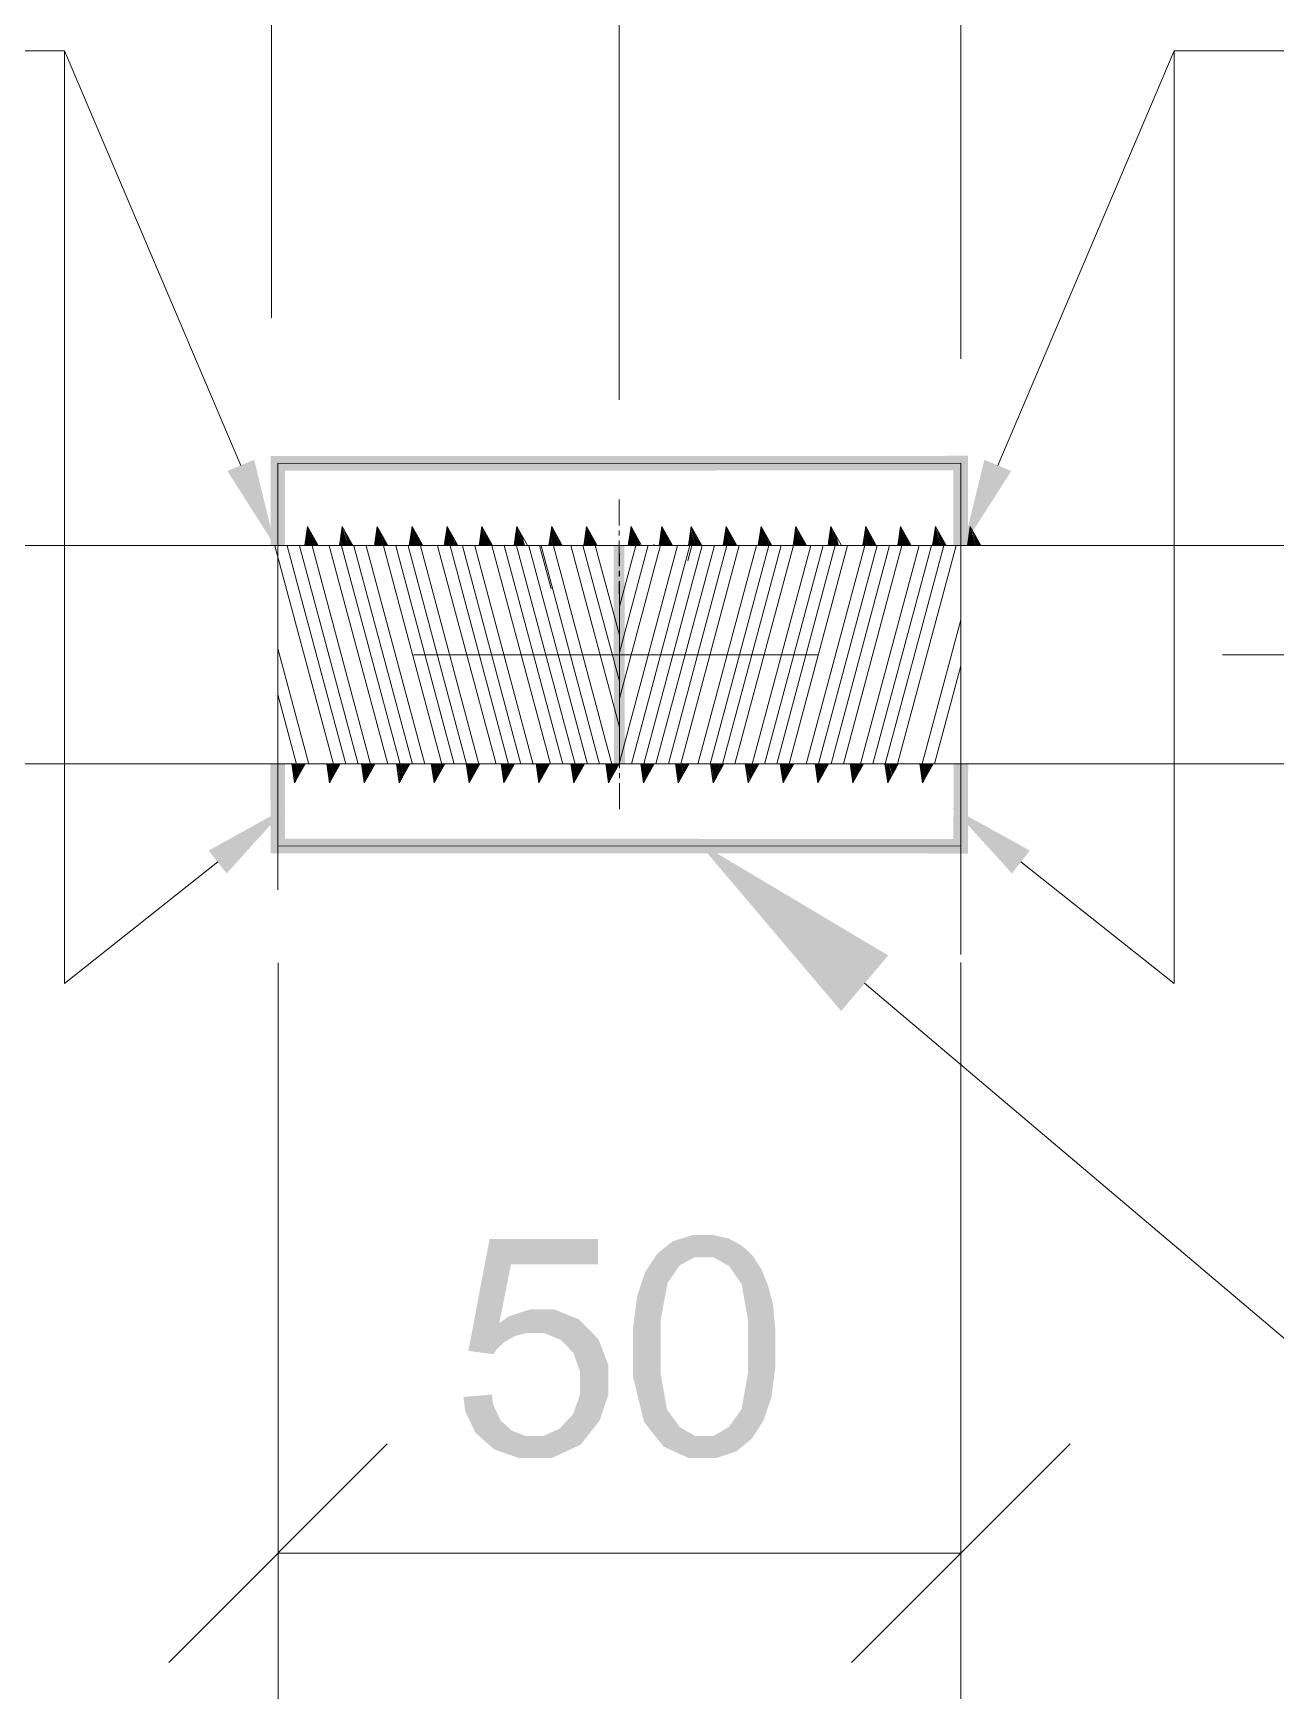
# Model space of a CAD drawing. Header units: millimetres. Extents: x 2 to 579, y 1 to 405.
# Drawn here: x 250.01 to 257.69, y 98.6 to 108.89 of the extents above; entities that cross this region are included whole.
import ezdxf

# ---------------------------------------------------------------- set-up
doc = ezdxf.new("R2010")
doc.units = ezdxf.units.MM
doc.linetypes.add('XKITLINE00', pattern=[0])
doc.layers.add('LinkedObject', color=7, linetype='Continuous', lineweight=0)

# ---------------------------------------------------------------- blocks, each defined once
blk = doc.blocks.new('*A4')
at = {"layer": 'LinkedObject'}
for color, points in [(6, [(251.212, 106.184), (251.378, 106.254), (251.506, 105.722)]), (4, [(255.788, 106.278), (251.569, 106.186), (251.479, 106.276)]), (4, [(251.479, 106.276), (251.569, 105.724), (251.479, 105.724)]), (4, [(251.569, 106.186), (251.569, 105.724), (251.479, 106.276)]), (4, [(255.698, 106.188), (251.569, 106.186), (255.788, 106.278)]), (4, [(255.788, 105.724), (255.698, 106.188), (255.788, 106.278)]), (6, [(255.889, 106.254), (256.055, 106.184), (255.76, 105.722)]), (4, [(255.698, 105.724), (255.698, 106.188), (255.788, 105.724)]), (4, [(253.598, 105.724), (253.668, 104.374), (253.601, 104.374)]), (4, [(253.665, 105.724), (253.668, 104.374), (253.598, 105.724)]), (4, [(251.478, 104.374), (251.569, 103.912), (251.479, 103.822)]), (4, [(251.568, 104.374), (251.569, 103.912), (251.478, 104.374)]), (4, [(255.698, 103.91), (255.699, 104.374), (255.788, 103.82)]), (4, [(255.788, 103.82), (255.699, 104.374), (255.789, 104.374)]), (6, [(251.208, 103.697), (251.096, 103.838), (251.575, 104.104)]), (6, [(256.17, 103.838), (256.059, 103.697), (255.691, 104.103)]), (4, [(251.569, 103.912), (255.698, 103.91), (251.479, 103.822)]), (4, [(251.479, 103.822), (255.698, 103.91), (255.788, 103.82)]), (1, [(255.295, 103.19), (255.004, 102.846), (254.119, 103.891)]), (7, [(252.964, 101.28), (252.701, 100.746), (252.832, 101.438)]), (7, [(253.502, 101.28), (252.832, 101.438), (253.502, 101.438)]), (7, [(252.964, 101.28), (252.832, 101.438), (253.502, 101.28)]), (7, [(253.963, 101.423), (254.1, 101.325), (253.914, 101.384)]), (7, [(254.085, 101.462), (254.1, 101.325), (253.963, 101.423)]), (7, [(254.158, 101.462), (254.1, 101.325), (254.085, 101.462)]), (7, [(254.1, 101.325), (254.158, 101.462), (254.157, 101.325)]), (7, [(254.158, 101.462), (254.215, 101.325), (254.157, 101.325)]), (7, [(254.308, 101.441), (254.158, 101.462), (254.213, 101.462)]), (7, [(254.349, 101.419), (254.158, 101.462), (254.308, 101.441)]), (7, [(254.312, 101.27), (254.158, 101.462), (254.349, 101.419)]), (7, [(254.215, 101.325), (254.158, 101.462), (254.312, 101.27)]), (7, [(254.349, 101.419), (254.35, 101.215), (254.312, 101.27)]), (7, [(254.39, 101.397), (254.35, 101.215), (254.349, 101.419)]), (7, [(254.458, 101.334), (254.35, 101.215), (254.39, 101.397)]), (7, [(253.866, 101.344), (253.974, 101.228), (253.793, 101.232)]), (7, [(254.008, 101.276), (253.866, 101.344), (253.914, 101.384)]), (7, [(253.974, 101.228), (253.866, 101.344), (254.008, 101.276)]), (7, [(253.914, 101.384), (254.1, 101.325), (254.008, 101.276)]), (7, [(254.484, 101.293), (254.35, 101.215), (254.458, 101.334)]), (7, [(254.484, 101.293), (254.389, 101.16), (254.35, 101.215)]), (7, [(254.511, 101.251), (254.389, 101.16), (254.484, 101.293)]), (7, [(252.892, 100.918), (252.701, 100.746), (252.964, 101.28)]), (7, [(253.793, 101.232), (253.974, 101.228), (253.768, 101.158)]), (7, [(253.768, 101.158), (253.974, 101.228), (253.932, 101.166)]), (7, [(254.552, 101.151), (254.389, 101.16), (254.511, 101.251)]), (7, [(253.932, 101.166), (253.719, 100.893), (253.768, 101.158)]), (7, [(253.889, 100.939), (253.719, 100.893), (253.932, 101.166)]), (7, [(253.768, 101.158), (253.719, 100.893), (253.744, 101.085)]), (7, [(254.568, 101.092), (254.428, 100.939), (254.389, 101.16)]), (7, [(254.568, 101.092), (254.389, 101.16), (254.552, 101.151)]), (7, [(254.583, 101.033), (254.428, 100.939), (254.568, 101.092)]), (7, [(253.08, 101.002), (252.892, 100.918), (252.952, 100.96)]), (7, [(253.062, 100.856), (252.892, 100.918), (253.08, 101.002)]), (7, [(253.062, 100.856), (253.08, 101.002), (253.102, 100.856)]), (7, [(253.102, 100.856), (253.08, 101.002), (253.167, 100.856)]), (7, [(253.146, 101.002), (253.167, 100.856), (253.08, 101.002)]), (7, [(253.383, 100.941), (253.146, 101.002), (253.234, 101.002)]), (7, [(253.271, 100.815), (253.146, 101.002), (253.383, 100.941)]), (7, [(253.167, 100.856), (253.146, 101.002), (253.271, 100.815)]), (7, [(254.598, 100.873), (254.428, 100.939), (254.583, 101.033)]), (7, [(252.701, 100.746), (252.892, 100.918), (252.989, 100.838)]), (7, [(252.989, 100.838), (252.892, 100.918), (253.062, 100.856)]), (7, [(253.271, 100.815), (253.383, 100.941), (253.311, 100.774)]), (7, [(253.311, 100.774), (253.383, 100.941), (253.35, 100.733)]), (7, [(253.444, 100.88), (253.35, 100.733), (253.383, 100.941)]), (7, [(253.35, 100.733), (253.444, 100.88), (253.39, 100.621)]), (7, [(253.39, 100.621), (253.444, 100.88), (253.565, 100.661)]), (7, [(253.565, 100.661), (253.444, 100.88), (253.505, 100.818)]), (7, [(253.719, 100.773), (253.889, 100.939), (253.889, 100.773)]), (7, [(253.719, 100.893), (253.889, 100.939), (253.719, 100.773)]), (7, [(254.598, 100.873), (254.428, 100.773), (254.428, 100.939)]), (7, [(254.598, 100.773), (254.428, 100.773), (254.598, 100.873)]), (7, [(252.957, 100.82), (252.701, 100.746), (252.989, 100.838)]), (7, [(252.925, 100.802), (252.701, 100.746), (252.957, 100.82)]), (7, [(252.875, 100.754), (252.701, 100.746), (252.925, 100.802)]), (7, [(253.889, 100.773), (253.719, 100.583), (253.719, 100.773)]), (7, [(253.889, 100.606), (253.719, 100.583), (253.889, 100.773)]), (7, [(254.598, 100.773), (254.428, 100.607), (254.428, 100.773)]), (7, [(254.598, 100.654), (254.428, 100.607), (254.598, 100.773)]), (7, [(252.701, 100.746), (252.875, 100.754), (252.856, 100.725)]), (7, [(253.349, 100.356), (253.565, 100.565), (253.459, 100.248)]), (7, [(253.39, 100.476), (253.565, 100.565), (253.349, 100.356)]), (7, [(253.39, 100.621), (253.565, 100.661), (253.39, 100.55)]), (7, [(253.39, 100.55), (253.565, 100.661), (253.39, 100.476)]), (7, [(253.565, 100.565), (253.39, 100.476), (253.565, 100.661)]), (7, [(253.459, 100.248), (253.565, 100.565), (253.512, 100.315)]), (7, [(253.512, 100.315), (253.565, 100.565), (253.565, 100.473)]), (7, [(253.889, 100.606), (253.852, 100.223), (253.719, 100.583)]), (7, [(253.719, 100.583), (253.852, 100.223), (253.786, 100.308)]), (7, [(253.928, 100.385), (253.852, 100.223), (253.889, 100.606)]), (7, [(254.389, 100.386), (254.598, 100.654), (254.549, 100.389)]), (7, [(254.428, 100.607), (254.598, 100.654), (254.389, 100.386)]), (7, [(254.549, 100.389), (254.598, 100.654), (254.574, 100.462)]), (7, [(252.855, 100.412), (252.671, 100.461), (252.846, 100.476)]), (7, [(252.671, 100.461), (252.804, 100.187), (252.68, 100.376)]), (7, [(252.855, 100.412), (252.804, 100.187), (252.671, 100.461)]), (7, [(252.68, 100.376), (252.804, 100.187), (252.746, 100.239)]), (7, [(252.9, 100.316), (252.804, 100.187), (252.855, 100.412)]), (7, [(253.852, 100.223), (253.928, 100.385), (253.967, 100.33)]), (7, [(254.549, 100.389), (254.35, 100.331), (254.389, 100.386)]), (7, [(254.525, 100.316), (254.35, 100.331), (254.549, 100.389)]), (7, [(252.804, 100.187), (252.9, 100.316), (252.862, 100.136)]), (7, [(252.935, 100.284), (252.862, 100.136), (252.9, 100.316)]), (7, [(252.97, 100.252), (252.862, 100.136), (252.935, 100.284)]), (7, [(253.266, 100.266), (253.459, 100.248), (253.165, 100.22)]), (7, [(253.307, 100.311), (253.459, 100.248), (253.266, 100.266)]), (7, [(253.349, 100.356), (253.459, 100.248), (253.307, 100.311)]), (7, [(254.006, 100.275), (253.852, 100.223), (253.967, 100.33)]), (7, [(254.006, 100.275), (254.158, 100.084), (253.852, 100.223)]), (7, [(254.102, 100.22), (254.158, 100.084), (254.006, 100.275)]), (7, [(254.403, 100.163), (254.215, 100.22), (254.311, 100.276)]), (7, [(254.35, 100.331), (254.452, 100.203), (254.311, 100.276)]), (7, [(254.311, 100.276), (254.452, 100.203), (254.403, 100.163)]), (7, [(254.452, 100.203), (254.35, 100.331), (254.525, 100.316)]), (7, [(252.97, 100.252), (253.105, 100.084), (252.862, 100.136)]), (7, [(253.055, 100.22), (253.105, 100.084), (252.97, 100.252)]), (7, [(253.105, 100.22), (253.105, 100.084), (253.055, 100.22)]), (7, [(253.105, 100.084), (253.459, 100.248), (253.217, 100.084)]), (7, [(253.165, 100.22), (253.459, 100.248), (253.105, 100.084)]), (7, [(253.165, 100.22), (253.105, 100.084), (253.105, 100.22)]), (7, [(253.217, 100.084), (253.459, 100.248), (253.394, 100.166)]), (7, [(253.852, 100.223), (254.158, 100.084), (253.908, 100.154)]), (7, [(253.908, 100.154), (254.158, 100.084), (254.061, 100.084)]), (7, [(254.158, 100.084), (254.102, 100.22), (254.158, 100.22)]), (7, [(254.158, 100.084), (254.215, 100.22), (254.233, 100.084)]), (7, [(254.215, 100.22), (254.158, 100.084), (254.158, 100.22)]), (7, [(254.355, 100.124), (254.215, 100.22), (254.403, 100.163)]), (7, [(254.233, 100.084), (254.215, 100.22), (254.355, 100.124)]), (7, [(252.862, 100.136), (253.105, 100.084), (253.013, 100.084)])]:
    blk.add_hatch(color=color, dxfattribs=at).paths.add_polyline_path(points, flags=17)
at = {"layer": 'LinkedObject', "color": 6, "linetype": 'XKITLINE00', "lineweight": 0}
for p, q in [((251.484, 107.131), (251.484, 115.81)), ((253.633, 106.624), (253.633, 115.81)), ((253.633, 106.908), (253.633, 115.81)), ((255.743, 106.878), (255.743, 115.81)), ((250.205, 108.782), (245.21, 108.782)), ((251.295, 106.219), (250.205, 108.782)), ((250.205, 103.017), (250.205, 108.782)), ((255.972, 106.219), (257.062, 108.782)), ((257.061, 103.017), (257.062, 108.782)), ((257.062, 108.782), (262.057, 108.782)), ((252.361, 105.049), (254.861, 105.049)), ((257.361, 105.049), (270.534, 105.049)), ((251.152, 103.768), (250.205, 103.017)), ((256.114, 103.768), (257.061, 103.017)), ((251.525, 103.144), (251.525, 98.596)), ((255.744, 103.146), (255.744, 98.596)), ((252.2, 100.171), (250.85, 98.821)), ((255.069, 98.821), (256.419, 100.171)), ((251.525, 99.496), (255.744, 99.496))]:
    blk.add_line(p, q, dxfattribs=at)
at = {"layer": 'LinkedObject', "color": 7, "linetype": 'XKITLINE00', "lineweight": 0}
for p, q in [((251.484, 106.231), (251.484, 106.231)), ((253.633, 106.008), (253.633, 106.008)), ((255.743, 105.978), (255.743, 105.978)), ((239.068, 105.724), (268.202, 105.724)), ((253.633, 105.724), (253.633, 105.724)), ((268.202, 104.374), (239.068, 104.374)), ((251.525, 104.044), (251.525, 104.044)), ((255.744, 104.046), (255.744, 104.046)), ((255.744, 99.496), (255.744, 99.496))]:
    blk.add_line(p, q, dxfattribs=at)
at = {"layer": 'LinkedObject', "color": 4, "linetype": 'XKITLINE00', "lineweight": 0}
for p, q in [((251.524, 106.231), (255.743, 106.233)), ((251.524, 105.724), (251.524, 106.231)), ((255.744, 105.724), (255.743, 106.233)), ((255.743, 106.233), (255.743, 103.196)), ((251.524, 106.083), (251.524, 103.595)), ((253.634, 105.346), (253.634, 104.374)), ((251.524, 104.374), (251.524, 103.867)), ((255.744, 104.374), (255.743, 103.865)), ((251.524, 103.867), (255.743, 103.865))]:
    blk.add_line(p, q, dxfattribs=at)
at = {"layer": 'LinkedObject', "color": 9, "linetype": 'XKITLINE00', "lineweight": 0}
for p, q in [((253.633, 105.848), (253.633, 106.008)), ((253.633, 105.786), (253.633, 105.817)), ((253.634, 105.598), (253.633, 105.754)), ((253.633, 105.596), (253.633, 105.724)), ((253.633, 105.533), (253.633, 105.565)), ((253.634, 105.536), (253.634, 105.567)), ((253.634, 105.348), (253.634, 105.504)), ((253.634, 105.346), (253.633, 105.502)), ((253.634, 105.286), (253.634, 105.317)), ((253.634, 105.283), (253.634, 105.315)), ((253.634, 105.098), (253.634, 105.254)), ((253.634, 105.096), (253.634, 105.252)), ((253.634, 105.036), (253.634, 105.067)), ((253.634, 105.033), (253.634, 105.065)), ((253.634, 104.848), (253.634, 105.004)), ((253.634, 104.846), (253.634, 105.002)), ((253.634, 104.786), (253.634, 104.817)), ((253.634, 104.783), (253.634, 104.815)), ((253.634, 104.598), (253.634, 104.754)), ((253.634, 104.596), (253.634, 104.752)), ((253.634, 104.536), (253.634, 104.567)), ((253.634, 104.533), (253.634, 104.565)), ((253.634, 104.348), (253.634, 104.504)), ((253.634, 104.374), (253.634, 104.502)), ((253.634, 104.286), (253.634, 104.317)), ((253.634, 104.095), (253.634, 104.254))]:
    blk.add_line(p, q, dxfattribs=at)
at = {"layer": 'LinkedObject', "color": 1, "linetype": 'XKITLINE00', "lineweight": 0}
for p, q in [((251.707, 105.842), (251.69, 105.724)), ((251.703, 105.818), (251.729, 105.724)), ((251.705, 105.833), (251.735, 105.724)), ((251.773, 105.724), (251.707, 105.842)), ((251.707, 105.84), (251.738, 105.724)), ((251.717, 105.824), (251.744, 105.724)), ((251.723, 105.813), (251.747, 105.724)), ((251.922, 105.842), (251.905, 105.724)), ((251.919, 105.818), (251.944, 105.724)), ((251.921, 105.833), (251.95, 105.724)), ((251.988, 105.724), (251.922, 105.842)), ((251.922, 105.84), (251.953, 105.724)), ((251.933, 105.823), (251.959, 105.724)), ((252.138, 105.842), (252.121, 105.724)), ((252.135, 105.819), (252.16, 105.724)), ((252.137, 105.833), (252.166, 105.724)), ((252.204, 105.724), (252.138, 105.842)), ((252.138, 105.84), (252.169, 105.724)), ((252.148, 105.823), (252.175, 105.724)), ((252.353, 105.842), (252.336, 105.724)), ((252.35, 105.819), (252.376, 105.724)), ((252.352, 105.834), (252.382, 105.724)), ((252.419, 105.724), (252.353, 105.842)), ((252.353, 105.841), (252.385, 105.724)), ((252.364, 105.822), (252.391, 105.724)), ((252.569, 105.842), (252.552, 105.724)), ((252.566, 105.819), (252.591, 105.724)), ((252.568, 105.834), (252.597, 105.724)), ((252.635, 105.724), (252.569, 105.842)), ((252.569, 105.841), (252.6, 105.724)), ((252.58, 105.822), (252.606, 105.724)), ((252.785, 105.842), (252.767, 105.724)), ((252.781, 105.82), (252.807, 105.724)), ((252.783, 105.834), (252.813, 105.724)), ((252.784, 105.841), (252.816, 105.724)), ((252.85, 105.724), (252.785, 105.842)), ((252.796, 105.821), (252.822, 105.724)), ((253, 105.842), (252.983, 105.724)), ((252.997, 105.82), (253.023, 105.724)), ((252.999, 105.834), (253.029, 105.724)), ((253, 105.842), (253.032, 105.724)), ((253.066, 105.724), (253, 105.842)), ((253.012, 105.821), (253.038, 105.724)), ((253.216, 105.842), (253.198, 105.724)), ((253.212, 105.818), (253.237, 105.724)), ((253.214, 105.832), (253.243, 105.724)), ((253.215, 105.839), (253.246, 105.724)), ((253.281, 105.724), (253.216, 105.842)), ((253.225, 105.824), (253.252, 105.724)), ((253.231, 105.814), (253.255, 105.724)), ((253.431, 105.842), (253.414, 105.724)), ((253.428, 105.818), (253.453, 105.724)), ((253.43, 105.832), (253.459, 105.724)), ((253.497, 105.724), (253.431, 105.842)), ((253.431, 105.84), (253.462, 105.724)), ((253.441, 105.824), (253.468, 105.724)), ((253.447, 105.814), (253.471, 105.724)), ((253.706, 105.842), (253.688, 105.724)), ((253.702, 105.818), (253.728, 105.724)), ((253.704, 105.833), (253.734, 105.724)), ((253.705, 105.84), (253.737, 105.724)), ((253.771, 105.724), (253.706, 105.842)), ((253.716, 105.824), (253.742, 105.724)), ((253.721, 105.813), (253.745, 105.724)), ((253.897, 105.842), (253.879, 105.724)), ((253.893, 105.818), (253.919, 105.724)), ((253.895, 105.833), (253.925, 105.724)), ((253.896, 105.84), (253.928, 105.724)), ((253.962, 105.724), (253.897, 105.842)), ((253.907, 105.823), (253.934, 105.724)), ((254.078, 105.842), (254.061, 105.724)), ((254.074, 105.819), (254.1, 105.724)), ((254.077, 105.833), (254.106, 105.724)), ((254.144, 105.724), (254.078, 105.842)), ((254.078, 105.84), (254.109, 105.724)), ((254.088, 105.823), (254.115, 105.724)), ((254.293, 105.842), (254.276, 105.724)), ((254.29, 105.819), (254.316, 105.724)), ((254.292, 105.834), (254.322, 105.724)), ((254.359, 105.724), (254.293, 105.842)), ((254.293, 105.841), (254.325, 105.724)), ((254.304, 105.822), (254.331, 105.724)), ((254.509, 105.842), (254.492, 105.724)), ((254.506, 105.819), (254.531, 105.724)), ((254.508, 105.834), (254.537, 105.724)), ((254.575, 105.724), (254.509, 105.842)), ((254.509, 105.841), (254.54, 105.724)), ((254.52, 105.822), (254.546, 105.724)), ((254.724, 105.842), (254.707, 105.724)), ((254.721, 105.82), (254.747, 105.724)), ((254.723, 105.834), (254.753, 105.724)), ((254.79, 105.724), (254.724, 105.842)), ((254.724, 105.841), (254.756, 105.724)), ((254.736, 105.821), (254.762, 105.724)), ((254.94, 105.842), (254.923, 105.724)), ((254.937, 105.82), (254.963, 105.724)), ((254.939, 105.834), (254.969, 105.724)), ((254.94, 105.842), (254.972, 105.724)), ((255.006, 105.724), (254.94, 105.842)), ((254.952, 105.821), (254.978, 105.724)), ((255.156, 105.842), (255.138, 105.724)), ((255.152, 105.818), (255.177, 105.724)), ((255.154, 105.832), (255.183, 105.724)), ((255.155, 105.839), (255.186, 105.724)), ((255.221, 105.724), (255.156, 105.842)), ((255.165, 105.824), (255.192, 105.724)), ((255.171, 105.814), (255.195, 105.724)), ((255.371, 105.842), (255.354, 105.724)), ((255.368, 105.818), (255.393, 105.724)), ((255.37, 105.832), (255.399, 105.724)), ((255.437, 105.724), (255.371, 105.842)), ((255.371, 105.84), (255.402, 105.724)), ((255.381, 105.824), (255.408, 105.724)), ((255.387, 105.814), (255.411, 105.724)), ((255.587, 105.842), (255.569, 105.724)), ((255.583, 105.818), (255.609, 105.724)), ((255.585, 105.833), (255.615, 105.724)), ((255.586, 105.84), (255.618, 105.724)), ((255.652, 105.724), (255.587, 105.842)), ((255.597, 105.824), (255.624, 105.724)), ((255.603, 105.813), (255.627, 105.724)), ((255.802, 105.842), (255.785, 105.724)), ((255.799, 105.818), (255.824, 105.724)), ((255.801, 105.833), (255.83, 105.724)), ((255.868, 105.724), (255.802, 105.842)), ((255.802, 105.84), (255.833, 105.724)), ((255.813, 105.823), (255.839, 105.724)), ((251.506, 105.722), (251.868, 104.373)), ((251.582, 105.722), (251.944, 104.373)), ((251.658, 105.722), (252.02, 104.372)), ((251.69, 105.724), (251.69, 105.724)), ((251.691, 105.731), (251.693, 105.724)), ((251.693, 105.746), (251.699, 105.724)), ((251.694, 105.753), (251.702, 105.724)), ((251.696, 105.767), (251.708, 105.724)), ((251.697, 105.775), (251.711, 105.724)), ((251.699, 105.789), (251.717, 105.724)), ((251.7, 105.796), (251.72, 105.724)), ((251.702, 105.811), (251.726, 105.724)), ((251.734, 105.793), (251.753, 105.724)), ((251.735, 105.722), (252.096, 104.372)), ((251.74, 105.782), (251.756, 105.724)), ((251.751, 105.761), (251.762, 105.724)), ((251.757, 105.751), (251.765, 105.724)), ((251.769, 105.73), (251.771, 105.724)), ((251.841, 105.722), (252.203, 104.373)), ((251.905, 105.724), (251.905, 105.724)), ((251.906, 105.732), (251.908, 105.724)), ((251.908, 105.746), (251.914, 105.724)), ((251.909, 105.753), (251.917, 105.724)), ((251.912, 105.768), (251.923, 105.724)), ((251.913, 105.775), (251.926, 105.724)), ((251.915, 105.789), (251.932, 105.724)), ((251.916, 105.797), (251.935, 105.724)), ((251.917, 105.722), (252.279, 104.372)), ((251.918, 105.811), (251.941, 105.724)), ((251.938, 105.813), (251.962, 105.724)), ((251.95, 105.792), (251.968, 105.724)), ((251.956, 105.782), (251.971, 105.724)), ((251.967, 105.761), (251.977, 105.724)), ((251.973, 105.751), (251.98, 105.724)), ((251.985, 105.73), (251.986, 105.724)), ((251.994, 105.722), (252.355, 104.372)), ((252.07, 105.721), (252.431, 104.372)), ((252.121, 105.725), (252.121, 105.724)), ((252.122, 105.732), (252.124, 105.724)), ((252.124, 105.746), (252.13, 105.724)), ((252.125, 105.754), (252.133, 105.724)), ((252.127, 105.768), (252.139, 105.724)), ((252.128, 105.775), (252.142, 105.724)), ((252.13, 105.79), (252.148, 105.724)), ((252.131, 105.797), (252.151, 105.724)), ((252.133, 105.812), (252.157, 105.724)), ((252.154, 105.812), (252.178, 105.724)), ((252.166, 105.792), (252.184, 105.724)), ((252.172, 105.781), (252.187, 105.724)), ((252.176, 105.722), (252.538, 104.372)), ((252.183, 105.761), (252.193, 105.724)), ((252.189, 105.75), (252.196, 105.724)), ((252.2, 105.729), (252.202, 105.724)), ((252.252, 105.722), (252.614, 104.372)), ((252.329, 105.721), (252.69, 104.372)), ((252.336, 105.725), (252.337, 105.724)), ((252.337, 105.732), (252.34, 105.724)), ((252.34, 105.747), (252.346, 105.724)), ((252.341, 105.754), (252.349, 105.724)), ((252.343, 105.768), (252.355, 105.724)), ((252.344, 105.776), (252.358, 105.724)), ((252.346, 105.79), (252.364, 105.724)), ((252.347, 105.797), (252.367, 105.724)), ((252.349, 105.812), (252.373, 105.724)), ((252.37, 105.812), (252.394, 105.724)), ((252.382, 105.791), (252.4, 105.724)), ((252.387, 105.781), (252.403, 105.724)), ((252.399, 105.76), (252.409, 105.724)), ((252.405, 105.75), (252.412, 105.724)), ((252.405, 105.721), (252.766, 104.372)), ((252.416, 105.729), (252.418, 105.724)), ((252.511, 105.722), (252.873, 104.372)), ((252.552, 105.725), (252.552, 105.724)), ((252.553, 105.732), (252.555, 105.724)), ((252.555, 105.747), (252.561, 105.724)), ((252.556, 105.754), (252.564, 105.724)), ((252.558, 105.769), (252.57, 105.724)), ((252.559, 105.776), (252.573, 105.724)), ((252.561, 105.79), (252.579, 105.724)), ((252.563, 105.798), (252.582, 105.724)), ((252.565, 105.812), (252.588, 105.724)), ((252.586, 105.811), (252.609, 105.724)), ((252.588, 105.721), (252.949, 104.372)), ((252.597, 105.791), (252.615, 105.724)), ((252.603, 105.78), (252.618, 105.724)), ((252.615, 105.76), (252.624, 105.724)), ((252.62, 105.749), (252.627, 105.724)), ((252.632, 105.729), (252.633, 105.724)), ((252.664, 105.721), (253.025, 104.372)), ((252.74, 105.721), (253.101, 104.371)), ((252.768, 105.726), (252.768, 105.724)), ((252.769, 105.733), (252.771, 105.724)), ((252.771, 105.747), (252.777, 105.724)), ((252.772, 105.755), (252.78, 105.724)), ((252.774, 105.769), (252.786, 105.724)), ((252.775, 105.776), (252.789, 105.724)), ((252.777, 105.791), (252.795, 105.724)), ((252.778, 105.798), (252.798, 105.724)), ((252.78, 105.812), (252.804, 105.724)), ((252.802, 105.811), (252.825, 105.724)), ((252.813, 105.79), (252.831, 105.724)), ((252.819, 105.78), (252.834, 105.724)), ((252.83, 105.759), (252.84, 105.724)), ((252.836, 105.749), (252.843, 105.724)), ((252.846, 105.723), (253.208, 104.373)), ((252.848, 105.728), (252.849, 105.724)), ((252.922, 105.723), (253.284, 104.373)), ((252.983, 105.726), (252.984, 105.724)), ((252.984, 105.733), (252.987, 105.724)), ((252.986, 105.748), (252.993, 105.724)), ((252.987, 105.755), (252.996, 105.724)), ((252.99, 105.769), (253.002, 105.724)), ((252.991, 105.777), (253.005, 105.724)), ((252.993, 105.791), (253.011, 105.724)), ((252.994, 105.798), (253.014, 105.724)), ((252.996, 105.813), (253.02, 105.724)), ((252.998, 105.722), (253.36, 104.373)), ((253.017, 105.811), (253.041, 105.724)), ((253.029, 105.79), (253.047, 105.724)), ((253.075, 105.722), (253.436, 104.373)), ((253.14, 105.724), (253.212, 105.456)), ((253.151, 105.722), (253.512, 104.372)), ((253.199, 105.731), (253.201, 105.724)), ((253.202, 105.745), (253.207, 105.724)), ((253.203, 105.752), (253.21, 105.724)), ((253.205, 105.767), (253.216, 105.724)), ((253.206, 105.774), (253.219, 105.724)), ((253.208, 105.789), (253.225, 105.724)), ((253.209, 105.796), (253.228, 105.724)), ((253.211, 105.81), (253.234, 105.724)), ((253.227, 105.722), (253.588, 104.372)), ((253.243, 105.793), (253.261, 105.724)), ((253.248, 105.783), (253.264, 105.724)), ((253.26, 105.762), (253.27, 105.724)), ((253.266, 105.752), (253.273, 105.724)), ((253.277, 105.731), (253.279, 105.724)), ((253.333, 105.723), (253.634, 104.601)), ((253.409, 105.723), (253.634, 104.886)), ((253.414, 105.724), (253.414, 105.724)), ((253.415, 105.731), (253.417, 105.724)), ((253.417, 105.745), (253.423, 105.724)), ((253.418, 105.753), (253.426, 105.724)), ((253.42, 105.767), (253.432, 105.724)), ((253.421, 105.774), (253.435, 105.724)), ((253.423, 105.789), (253.441, 105.724)), ((253.425, 105.796), (253.444, 105.724)), ((253.427, 105.811), (253.45, 105.724)), ((253.458, 105.793), (253.477, 105.724)), ((253.464, 105.783), (253.48, 105.724)), ((253.476, 105.762), (253.486, 105.724)), ((253.481, 105.751), (253.489, 105.724)), ((253.485, 105.723), (253.634, 105.17)), ((253.493, 105.731), (253.495, 105.724)), ((253.63, 105.724), (253.63, 105.724)), ((253.994, 105.723), (253.632, 104.374)), ((253.633, 105.724), (253.633, 105.724)), ((253.887, 105.725), (253.634, 104.779)), ((253.811, 105.725), (253.634, 105.062)), ((253.735, 105.724), (253.634, 105.346)), ((253.691, 105.746), (253.697, 105.724)), ((253.693, 105.753), (253.701, 105.724)), ((253.695, 105.767), (253.707, 105.724)), ((253.696, 105.775), (253.71, 105.724)), ((253.697, 105.751), (253.705, 105.724)), ((253.698, 105.789), (253.716, 105.724)), ((253.699, 105.796), (253.719, 105.724)), ((253.701, 105.811), (253.725, 105.724)), ((254.07, 105.723), (253.708, 104.374)), ((253.709, 105.73), (253.711, 105.724)), ((253.733, 105.792), (253.751, 105.724)), ((253.739, 105.782), (253.754, 105.724)), ((253.75, 105.761), (253.76, 105.724)), ((254.146, 105.724), (253.784, 104.374)), ((253.845, 105.724), (253.845, 105.724)), ((253.846, 105.732), (253.848, 105.724)), ((254.222, 105.724), (253.86, 104.374)), ((253.883, 105.746), (253.889, 105.724)), ((253.884, 105.753), (253.892, 105.724)), ((253.886, 105.768), (253.898, 105.724)), ((253.887, 105.775), (253.901, 105.724)), ((253.889, 105.789), (253.907, 105.724)), ((253.89, 105.797), (253.91, 105.724)), ((253.892, 105.811), (253.916, 105.724)), ((253.913, 105.813), (253.937, 105.724)), ((253.924, 105.792), (253.943, 105.724)), ((253.925, 105.73), (253.926, 105.724)), ((253.93, 105.782), (253.946, 105.724)), ((254.298, 105.724), (253.937, 104.374)), ((253.942, 105.761), (253.952, 105.724)), ((253.947, 105.751), (253.955, 105.724)), ((254.374, 105.724), (254.013, 104.375)), ((254.081, 105.724), (254.056, 105.629)), ((254.061, 105.725), (254.061, 105.724)), ((254.062, 105.732), (254.064, 105.724)), ((254.064, 105.746), (254.07, 105.724)), ((254.065, 105.754), (254.073, 105.724)), ((254.067, 105.768), (254.079, 105.724)), ((254.068, 105.775), (254.082, 105.724)), ((254.07, 105.79), (254.088, 105.724)), ((254.071, 105.797), (254.091, 105.724)), ((254.073, 105.811), (254.097, 105.724)), ((254.094, 105.812), (254.118, 105.724)), ((254.106, 105.792), (254.124, 105.724)), ((254.111, 105.781), (254.127, 105.724)), ((254.481, 105.723), (254.119, 104.373)), ((254.123, 105.761), (254.133, 105.724)), ((254.129, 105.75), (254.136, 105.724)), ((254.14, 105.729), (254.142, 105.724)), ((254.557, 105.723), (254.195, 104.373)), ((254.633, 105.723), (254.271, 104.373)), ((254.276, 105.725), (254.277, 105.724)), ((254.277, 105.732), (254.28, 105.724)), ((254.28, 105.747), (254.286, 105.724)), ((254.281, 105.754), (254.289, 105.724)), ((254.283, 105.768), (254.295, 105.724)), ((254.284, 105.776), (254.298, 105.724)), ((254.286, 105.79), (254.304, 105.724)), ((254.287, 105.797), (254.307, 105.724)), ((254.289, 105.812), (254.313, 105.724)), ((254.31, 105.812), (254.334, 105.724)), ((254.322, 105.791), (254.34, 105.724)), ((254.327, 105.781), (254.343, 105.724)), ((254.339, 105.76), (254.349, 105.724)), ((254.345, 105.75), (254.352, 105.724)), ((254.709, 105.723), (254.347, 104.374)), ((254.356, 105.729), (254.358, 105.724)), ((254.816, 105.723), (254.454, 104.373)), ((254.492, 105.725), (254.492, 105.724)), ((254.493, 105.732), (254.495, 105.724)), ((254.495, 105.747), (254.501, 105.724)), ((254.496, 105.754), (254.504, 105.724)), ((254.498, 105.769), (254.51, 105.724)), ((254.499, 105.776), (254.513, 105.724)), ((254.501, 105.79), (254.519, 105.724)), ((254.503, 105.798), (254.522, 105.724)), ((254.505, 105.812), (254.528, 105.724)), ((254.526, 105.811), (254.549, 105.724)), ((254.892, 105.723), (254.53, 104.373)), ((254.537, 105.791), (254.555, 105.724)), ((254.543, 105.78), (254.558, 105.724)), ((254.555, 105.76), (254.564, 105.724)), ((254.56, 105.749), (254.567, 105.724)), ((254.572, 105.729), (254.573, 105.724)), ((254.968, 105.723), (254.606, 104.374)), ((255.044, 105.723), (254.683, 104.374)), ((254.708, 105.726), (254.708, 105.724)), ((254.709, 105.733), (254.711, 105.724)), ((254.711, 105.747), (254.717, 105.724)), ((254.712, 105.754), (254.72, 105.724)), ((254.714, 105.769), (254.726, 105.724)), ((254.715, 105.776), (254.729, 105.724)), ((254.717, 105.791), (254.735, 105.724)), ((254.718, 105.798), (254.738, 105.724)), ((254.72, 105.812), (254.744, 105.724)), ((254.742, 105.811), (254.765, 105.724)), ((254.753, 105.79), (254.771, 105.724)), ((254.759, 105.78), (254.774, 105.724)), ((254.77, 105.759), (254.78, 105.724)), ((254.776, 105.749), (254.783, 105.724)), ((254.788, 105.728), (254.789, 105.724)), ((255.151, 105.723), (254.789, 104.373)), ((254.923, 105.726), (254.924, 105.724)), ((254.924, 105.733), (254.927, 105.724)), ((254.926, 105.748), (254.933, 105.724)), ((254.927, 105.755), (254.936, 105.724)), ((254.929, 105.769), (254.942, 105.724)), ((254.931, 105.777), (254.945, 105.724)), ((254.933, 105.791), (254.951, 105.724)), ((254.934, 105.798), (254.954, 105.724)), ((254.936, 105.813), (254.96, 105.724)), ((255.303, 105.723), (254.942, 104.374)), ((254.957, 105.811), (254.981, 105.724)), ((254.969, 105.79), (254.987, 105.724)), ((255.379, 105.724), (255.018, 104.374)), ((255.486, 105.723), (255.124, 104.374)), ((255.139, 105.731), (255.141, 105.724)), ((255.141, 105.745), (255.147, 105.724)), ((255.143, 105.752), (255.15, 105.724)), ((255.145, 105.767), (255.156, 105.724)), ((255.146, 105.774), (255.159, 105.724)), ((255.148, 105.789), (255.165, 105.724)), ((255.149, 105.796), (255.168, 105.724)), ((255.151, 105.81), (255.174, 105.724)), ((255.182, 105.793), (255.201, 105.724)), ((255.188, 105.783), (255.204, 105.724)), ((255.2, 105.762), (255.21, 105.724)), ((255.562, 105.723), (255.2, 104.374)), ((255.206, 105.752), (255.213, 105.724)), ((255.217, 105.731), (255.219, 105.724)), ((255.638, 105.724), (255.277, 104.374)), ((255.714, 105.724), (255.353, 104.374)), ((255.354, 105.724), (255.354, 105.724)), ((255.355, 105.731), (255.357, 105.724)), ((255.357, 105.745), (255.363, 105.724)), ((255.358, 105.753), (255.366, 105.724)), ((255.36, 105.767), (255.372, 105.724)), ((255.361, 105.774), (255.375, 105.724)), ((255.363, 105.789), (255.381, 105.724)), ((255.364, 105.796), (255.384, 105.724)), ((255.367, 105.811), (255.39, 105.724)), ((255.398, 105.793), (255.417, 105.724)), ((255.404, 105.783), (255.42, 105.724)), ((255.416, 105.762), (255.426, 105.724)), ((255.421, 105.752), (255.429, 105.724)), ((255.433, 105.731), (255.435, 105.724)), ((255.57, 105.724), (255.57, 105.724)), ((255.571, 105.731), (255.573, 105.724)), ((255.573, 105.746), (255.579, 105.724)), ((255.574, 105.753), (255.582, 105.724)), ((255.576, 105.767), (255.588, 105.724)), ((255.577, 105.775), (255.591, 105.724)), ((255.579, 105.789), (255.597, 105.724)), ((255.58, 105.796), (255.6, 105.724)), ((255.582, 105.811), (255.606, 105.724)), ((255.614, 105.793), (255.633, 105.724)), ((255.62, 105.782), (255.636, 105.724)), ((255.631, 105.761), (255.642, 105.724)), ((255.637, 105.751), (255.645, 105.724)), ((255.649, 105.73), (255.651, 105.724)), ((255.785, 105.724), (255.785, 105.724)), ((255.786, 105.732), (255.788, 105.724)), ((255.788, 105.746), (255.794, 105.724)), ((255.789, 105.753), (255.797, 105.724)), ((255.791, 105.768), (255.803, 105.724)), ((255.792, 105.775), (255.806, 105.724)), ((255.795, 105.789), (255.812, 105.724)), ((255.796, 105.797), (255.815, 105.724)), ((255.798, 105.811), (255.821, 105.724)), ((255.818, 105.813), (255.842, 105.724)), ((255.83, 105.792), (255.848, 105.724)), ((255.836, 105.782), (255.851, 105.724)), ((255.847, 105.761), (255.857, 105.724)), ((255.853, 105.751), (255.86, 105.724)), ((255.864, 105.73), (255.866, 105.724)), ((255.743, 105.264), (255.505, 104.374)), ((251.524, 105.087), (251.716, 104.373)), ((255.743, 104.98), (255.581, 104.374)), ((251.524, 104.803), (251.64, 104.373)), ((251.627, 104.256), (251.61, 104.374)), ((251.612, 104.374), (251.638, 104.275)), ((251.615, 104.374), (251.64, 104.279)), ((251.621, 104.374), (251.644, 104.286)), ((251.624, 104.374), (251.646, 104.29)), ((251.693, 104.374), (251.627, 104.256)), ((251.63, 104.374), (251.65, 104.297)), ((251.633, 104.374), (251.652, 104.301)), ((251.639, 104.374), (251.656, 104.308)), ((251.641, 104.374), (251.658, 104.311)), ((251.647, 104.374), (251.662, 104.319)), ((251.65, 104.374), (251.664, 104.322)), ((251.656, 104.374), (251.668, 104.33)), ((251.659, 104.374), (251.67, 104.333)), ((251.665, 104.374), (251.674, 104.341)), ((251.668, 104.374), (251.676, 104.344)), ((251.674, 104.374), (251.681, 104.351)), ((251.677, 104.374), (251.683, 104.355)), ((251.683, 104.374), (251.687, 104.362)), ((251.686, 104.374), (251.689, 104.366)), ((251.692, 104.374), (251.693, 104.373)), ((251.843, 104.256), (251.826, 104.374)), ((251.827, 104.374), (251.854, 104.275)), ((251.83, 104.374), (251.856, 104.279)), ((251.836, 104.374), (251.86, 104.286)), ((251.839, 104.374), (251.862, 104.29)), ((251.909, 104.374), (251.843, 104.256)), ((251.845, 104.374), (251.866, 104.297)), ((251.848, 104.374), (251.868, 104.301)), ((251.854, 104.374), (251.872, 104.308)), ((251.857, 104.374), (251.874, 104.312)), ((251.863, 104.374), (251.878, 104.319)), ((251.866, 104.374), (251.88, 104.323)), ((251.872, 104.374), (251.884, 104.33)), ((251.875, 104.374), (251.886, 104.333)), ((251.881, 104.374), (251.89, 104.341)), ((251.884, 104.374), (251.892, 104.344)), ((251.89, 104.374), (251.896, 104.352)), ((251.893, 104.374), (251.898, 104.355)), ((251.899, 104.374), (251.902, 104.362)), ((251.902, 104.374), (251.904, 104.366)), ((251.908, 104.374), (251.908, 104.373)), ((252.058, 104.256), (252.041, 104.374)), ((252.043, 104.374), (252.069, 104.275)), ((252.046, 104.374), (252.071, 104.279)), ((252.052, 104.374), (252.075, 104.286)), ((252.055, 104.374), (252.077, 104.29)), ((252.124, 104.374), (252.058, 104.256)), ((252.061, 104.374), (252.081, 104.297)), ((252.064, 104.374), (252.083, 104.301)), ((252.07, 104.374), (252.088, 104.308)), ((252.073, 104.374), (252.09, 104.312)), ((252.079, 104.374), (252.094, 104.319)), ((252.082, 104.374), (252.096, 104.323)), ((252.088, 104.374), (252.1, 104.33)), ((252.091, 104.374), (252.102, 104.334)), ((252.097, 104.374), (252.106, 104.341)), ((252.1, 104.374), (252.108, 104.344)), ((252.106, 104.374), (252.112, 104.352)), ((252.109, 104.374), (252.114, 104.355)), ((252.115, 104.374), (252.118, 104.363)), ((252.118, 104.374), (252.12, 104.366)), ((252.124, 104.374), (252.124, 104.374)), ((252.274, 104.256), (252.257, 104.374)), ((252.259, 104.374), (252.285, 104.276)), ((252.262, 104.374), (252.287, 104.279)), ((252.268, 104.374), (252.291, 104.287)), ((252.271, 104.374), (252.293, 104.29)), ((252.34, 104.374), (252.274, 104.256)), ((252.277, 104.374), (252.297, 104.297)), ((252.28, 104.374), (252.299, 104.301)), ((252.286, 104.374), (252.303, 104.308)), ((252.289, 104.374), (252.305, 104.312)), ((252.295, 104.374), (252.309, 104.319)), ((252.298, 104.374), (252.311, 104.323)), ((252.304, 104.374), (252.315, 104.33)), ((252.306, 104.374), (252.317, 104.334)), ((252.312, 104.374), (252.321, 104.341)), ((252.315, 104.374), (252.323, 104.345)), ((252.321, 104.374), (252.327, 104.352)), ((252.324, 104.374), (252.329, 104.356)), ((252.33, 104.374), (252.333, 104.363)), ((252.333, 104.374), (252.336, 104.366)), ((252.339, 104.374), (252.34, 104.374)), ((252.49, 104.256), (252.472, 104.374)), ((252.474, 104.374), (252.501, 104.276)), ((252.477, 104.374), (252.503, 104.279)), ((252.483, 104.374), (252.507, 104.287)), ((252.486, 104.374), (252.509, 104.29)), ((252.555, 104.374), (252.49, 104.256)), ((252.492, 104.374), (252.513, 104.298)), ((252.495, 104.374), (252.515, 104.301)), ((252.501, 104.374), (252.519, 104.308)), ((252.504, 104.374), (252.521, 104.312)), ((252.51, 104.374), (252.525, 104.319)), ((252.513, 104.374), (252.527, 104.323)), ((252.519, 104.374), (252.531, 104.33)), ((252.522, 104.374), (252.533, 104.334)), ((252.528, 104.374), (252.537, 104.341)), ((252.531, 104.374), (252.539, 104.345)), ((252.537, 104.374), (252.543, 104.352)), ((252.54, 104.374), (252.545, 104.356)), ((252.546, 104.374), (252.549, 104.363)), ((252.549, 104.374), (252.551, 104.367)), ((252.555, 104.374), (252.555, 104.374)), ((252.705, 104.256), (252.688, 104.374)), ((252.69, 104.374), (252.716, 104.276)), ((252.693, 104.374), (252.718, 104.28)), ((252.699, 104.374), (252.722, 104.287)), ((252.702, 104.374), (252.724, 104.29)), ((252.771, 104.374), (252.705, 104.256)), ((252.708, 104.374), (252.728, 104.298)), ((252.711, 104.374), (252.73, 104.301)), ((252.717, 104.374), (252.734, 104.309)), ((252.72, 104.374), (252.736, 104.312)), ((252.726, 104.374), (252.74, 104.32)), ((252.729, 104.374), (252.743, 104.323)), ((252.735, 104.374), (252.747, 104.33)), ((252.738, 104.374), (252.749, 104.334)), ((252.744, 104.374), (252.753, 104.341)), ((252.747, 104.374), (252.755, 104.345)), ((252.753, 104.374), (252.759, 104.352)), ((252.756, 104.374), (252.761, 104.356)), ((252.762, 104.374), (252.765, 104.363)), ((252.765, 104.374), (252.767, 104.367)), ((252.771, 104.374), (252.771, 104.374)), ((252.921, 104.256), (252.903, 104.374)), ((252.906, 104.374), (252.932, 104.276)), ((252.909, 104.374), (252.934, 104.28)), ((252.915, 104.374), (252.938, 104.287)), ((252.918, 104.374), (252.94, 104.291)), ((252.986, 104.374), (252.921, 104.256)), ((252.924, 104.374), (252.944, 104.298)), ((252.927, 104.374), (252.946, 104.302)), ((252.933, 104.374), (252.95, 104.309)), ((252.936, 104.374), (252.952, 104.312)), ((252.942, 104.374), (252.956, 104.32)), ((252.945, 104.374), (252.958, 104.323)), ((252.951, 104.374), (252.962, 104.331)), ((252.954, 104.374), (252.964, 104.334)), ((252.96, 104.374), (252.968, 104.341)), ((252.963, 104.374), (252.97, 104.345)), ((252.969, 104.374), (252.974, 104.352)), ((252.971, 104.374), (252.976, 104.356)), ((252.977, 104.374), (252.98, 104.363)), ((252.98, 104.374), (252.982, 104.367)), ((253.136, 104.256), (253.119, 104.374)), ((253.12, 104.374), (253.147, 104.275)), ((253.123, 104.374), (253.149, 104.278)), ((253.129, 104.374), (253.153, 104.286)), ((253.132, 104.374), (253.155, 104.289)), ((253.202, 104.374), (253.136, 104.256)), ((253.138, 104.374), (253.159, 104.297)), ((253.141, 104.374), (253.161, 104.3)), ((253.147, 104.374), (253.165, 104.308)), ((253.15, 104.374), (253.167, 104.311)), ((253.156, 104.374), (253.171, 104.318)), ((253.159, 104.374), (253.173, 104.322)), ((253.165, 104.374), (253.177, 104.329)), ((253.168, 104.374), (253.179, 104.333)), ((253.174, 104.374), (253.183, 104.34)), ((253.177, 104.374), (253.185, 104.344)), ((253.183, 104.374), (253.189, 104.351)), ((253.186, 104.374), (253.191, 104.355)), ((253.192, 104.374), (253.195, 104.362)), ((253.195, 104.374), (253.197, 104.366)), ((253.201, 104.374), (253.201, 104.373)), ((253.352, 104.256), (253.335, 104.374)), ((253.336, 104.374), (253.362, 104.275)), ((253.339, 104.374), (253.364, 104.279)), ((253.345, 104.374), (253.368, 104.286)), ((253.348, 104.374), (253.37, 104.29)), ((253.418, 104.374), (253.352, 104.256)), ((253.354, 104.374), (253.374, 104.297)), ((253.357, 104.374), (253.377, 104.3)), ((253.363, 104.374), (253.381, 104.308)), ((253.366, 104.374), (253.383, 104.311)), ((253.372, 104.374), (253.387, 104.319)), ((253.375, 104.374), (253.389, 104.322)), ((253.381, 104.374), (253.393, 104.329)), ((253.384, 104.374), (253.395, 104.333)), ((253.39, 104.374), (253.399, 104.34)), ((253.393, 104.374), (253.401, 104.344)), ((253.399, 104.374), (253.405, 104.351)), ((253.402, 104.374), (253.407, 104.355)), ((253.408, 104.374), (253.411, 104.362)), ((253.411, 104.374), (253.413, 104.366)), ((253.417, 104.374), (253.417, 104.373)), ((253.567, 104.256), (253.55, 104.374)), ((253.551, 104.374), (253.578, 104.275)), ((253.554, 104.374), (253.58, 104.279)), ((253.56, 104.374), (253.584, 104.286)), ((253.563, 104.374), (253.586, 104.29)), ((253.633, 104.374), (253.567, 104.256)), ((253.569, 104.374), (253.59, 104.297)), ((253.572, 104.374), (253.592, 104.301)), ((253.578, 104.374), (253.596, 104.308)), ((253.581, 104.374), (253.598, 104.311)), ((253.587, 104.374), (253.602, 104.319)), ((253.59, 104.374), (253.604, 104.322)), ((253.596, 104.374), (253.608, 104.33)), ((253.599, 104.374), (253.61, 104.333)), ((253.605, 104.374), (253.614, 104.34)), ((253.608, 104.374), (253.616, 104.344)), ((253.614, 104.374), (253.62, 104.351)), ((253.617, 104.374), (253.622, 104.355)), ((253.623, 104.374), (253.627, 104.362)), ((253.626, 104.374), (253.629, 104.366)), ((253.632, 104.374), (253.633, 104.373)), ((253.783, 104.256), (253.766, 104.374)), ((253.767, 104.374), (253.794, 104.275)), ((253.77, 104.374), (253.796, 104.279)), ((253.776, 104.374), (253.8, 104.286)), ((253.779, 104.374), (253.802, 104.29)), ((253.849, 104.374), (253.783, 104.256)), ((253.785, 104.374), (253.806, 104.297)), ((253.788, 104.374), (253.808, 104.301)), ((253.794, 104.374), (253.812, 104.308)), ((253.797, 104.374), (253.814, 104.312)), ((253.803, 104.374), (253.818, 104.319)), ((253.806, 104.374), (253.82, 104.322)), ((253.812, 104.374), (253.824, 104.33)), ((253.815, 104.374), (253.826, 104.333)), ((253.821, 104.374), (253.83, 104.341)), ((253.824, 104.374), (253.832, 104.344)), ((253.83, 104.374), (253.836, 104.352)), ((253.833, 104.374), (253.838, 104.355)), ((253.839, 104.374), (253.842, 104.362)), ((253.842, 104.374), (253.844, 104.366)), ((253.848, 104.374), (253.848, 104.373)), ((253.998, 104.256), (253.981, 104.374)), ((253.983, 104.374), (254.009, 104.275)), ((253.986, 104.374), (254.011, 104.279)), ((253.992, 104.374), (254.015, 104.286)), ((253.995, 104.374), (254.017, 104.29)), ((254.064, 104.374), (253.998, 104.256)), ((254.001, 104.374), (254.021, 104.297)), ((254.004, 104.374), (254.023, 104.301)), ((254.01, 104.374), (254.027, 104.308)), ((254.013, 104.374), (254.029, 104.312)), ((254.019, 104.374), (254.034, 104.319)), ((254.022, 104.374), (254.036, 104.323)), ((254.028, 104.374), (254.04, 104.33)), ((254.031, 104.374), (254.042, 104.334)), ((254.037, 104.374), (254.046, 104.341)), ((254.04, 104.374), (254.048, 104.344)), ((254.046, 104.374), (254.052, 104.352)), ((254.049, 104.374), (254.054, 104.355)), ((254.055, 104.374), (254.058, 104.363)), ((254.058, 104.374), (254.06, 104.366)), ((254.064, 104.374), (254.064, 104.373)), ((254.214, 104.256), (254.197, 104.374)), ((254.199, 104.374), (254.225, 104.276)), ((254.202, 104.374), (254.227, 104.279)), ((254.208, 104.374), (254.231, 104.286)), ((254.211, 104.374), (254.233, 104.29)), ((254.28, 104.374), (254.214, 104.256)), ((254.216, 104.374), (254.237, 104.297)), ((254.219, 104.374), (254.239, 104.301)), ((254.225, 104.374), (254.243, 104.308)), ((254.228, 104.374), (254.245, 104.312)), ((254.234, 104.374), (254.249, 104.319)), ((254.237, 104.374), (254.251, 104.323)), ((254.243, 104.374), (254.255, 104.33)), ((254.246, 104.374), (254.257, 104.334)), ((254.252, 104.374), (254.261, 104.341)), ((254.255, 104.374), (254.263, 104.345)), ((254.261, 104.374), (254.267, 104.352)), ((254.264, 104.374), (254.269, 104.355)), ((254.27, 104.374), (254.273, 104.363)), ((254.273, 104.374), (254.275, 104.366)), ((254.279, 104.374), (254.28, 104.374)), ((254.429, 104.256), (254.412, 104.374)), ((254.414, 104.374), (254.441, 104.276)), ((254.417, 104.374), (254.443, 104.279)), ((254.423, 104.374), (254.447, 104.287)), ((254.426, 104.374), (254.449, 104.29)), ((254.495, 104.374), (254.429, 104.256)), ((254.432, 104.374), (254.453, 104.298)), ((254.435, 104.374), (254.455, 104.301)), ((254.441, 104.374), (254.459, 104.308)), ((254.444, 104.374), (254.461, 104.312)), ((254.45, 104.374), (254.465, 104.319)), ((254.453, 104.374), (254.467, 104.323)), ((254.459, 104.374), (254.471, 104.33)), ((254.462, 104.374), (254.473, 104.334)), ((254.468, 104.374), (254.477, 104.341)), ((254.471, 104.374), (254.479, 104.345)), ((254.477, 104.374), (254.483, 104.352)), ((254.48, 104.374), (254.485, 104.356)), ((254.486, 104.374), (254.489, 104.363)), ((254.489, 104.374), (254.491, 104.367)), ((254.495, 104.374), (254.495, 104.374)), ((254.645, 104.256), (254.628, 104.374)), ((254.63, 104.374), (254.656, 104.276)), ((254.633, 104.374), (254.658, 104.28)), ((254.639, 104.374), (254.662, 104.287)), ((254.642, 104.374), (254.664, 104.29)), ((254.711, 104.374), (254.645, 104.256)), ((254.648, 104.374), (254.668, 104.298)), ((254.651, 104.374), (254.67, 104.301)), ((254.657, 104.374), (254.674, 104.309)), ((254.66, 104.374), (254.676, 104.312)), ((254.666, 104.374), (254.68, 104.319)), ((254.669, 104.374), (254.682, 104.323)), ((254.675, 104.374), (254.687, 104.33)), ((254.678, 104.374), (254.689, 104.334)), ((254.684, 104.374), (254.693, 104.341)), ((254.687, 104.374), (254.695, 104.345)), ((254.693, 104.374), (254.699, 104.352)), ((254.696, 104.374), (254.701, 104.356)), ((254.702, 104.374), (254.705, 104.363)), ((254.705, 104.374), (254.707, 104.367)), ((254.711, 104.374), (254.711, 104.374)), ((254.861, 104.256), (254.843, 104.374)), ((254.846, 104.374), (254.872, 104.276)), ((254.849, 104.374), (254.874, 104.28)), ((254.855, 104.374), (254.878, 104.287)), ((254.858, 104.374), (254.88, 104.291)), ((254.926, 104.374), (254.861, 104.256)), ((254.864, 104.374), (254.884, 104.298)), ((254.867, 104.374), (254.886, 104.301)), ((254.873, 104.374), (254.89, 104.309)), ((254.876, 104.374), (254.892, 104.312)), ((254.882, 104.374), (254.896, 104.32)), ((254.884, 104.374), (254.898, 104.323)), ((254.89, 104.374), (254.902, 104.331)), ((254.893, 104.374), (254.904, 104.334)), ((254.899, 104.374), (254.908, 104.341)), ((254.902, 104.374), (254.91, 104.345)), ((254.908, 104.374), (254.914, 104.352)), ((254.911, 104.374), (254.916, 104.356)), ((254.917, 104.374), (254.92, 104.363)), ((254.92, 104.374), (254.922, 104.367)), ((255.076, 104.256), (255.059, 104.374)), ((255.06, 104.374), (255.087, 104.275)), ((255.063, 104.374), (255.089, 104.278)), ((255.069, 104.374), (255.093, 104.286)), ((255.072, 104.374), (255.095, 104.289)), ((255.142, 104.374), (255.076, 104.256)), ((255.078, 104.374), (255.099, 104.297)), ((255.081, 104.374), (255.101, 104.3)), ((255.087, 104.374), (255.105, 104.308)), ((255.09, 104.374), (255.107, 104.311)), ((255.096, 104.374), (255.111, 104.318)), ((255.099, 104.374), (255.113, 104.322)), ((255.105, 104.374), (255.117, 104.329)), ((255.108, 104.374), (255.119, 104.333)), ((255.114, 104.374), (255.123, 104.34)), ((255.117, 104.374), (255.125, 104.344)), ((255.123, 104.374), (255.129, 104.351)), ((255.126, 104.374), (255.131, 104.355)), ((255.132, 104.374), (255.135, 104.362)), ((255.135, 104.374), (255.137, 104.366)), ((255.141, 104.374), (255.141, 104.373)), ((255.292, 104.256), (255.274, 104.374)), ((255.276, 104.374), (255.302, 104.275)), ((255.279, 104.374), (255.304, 104.279)), ((255.285, 104.374), (255.308, 104.286)), ((255.288, 104.374), (255.31, 104.29)), ((255.357, 104.374), (255.292, 104.256)), ((255.294, 104.374), (255.314, 104.297)), ((255.297, 104.374), (255.316, 104.3)), ((255.303, 104.374), (255.321, 104.308)), ((255.306, 104.374), (255.323, 104.311)), ((255.312, 104.374), (255.327, 104.319)), ((255.315, 104.374), (255.329, 104.322)), ((255.321, 104.374), (255.333, 104.329)), ((255.324, 104.374), (255.335, 104.333)), ((255.33, 104.374), (255.339, 104.34)), ((255.333, 104.374), (255.341, 104.344)), ((255.339, 104.374), (255.345, 104.351)), ((255.342, 104.374), (255.347, 104.355)), ((255.348, 104.374), (255.351, 104.362)), ((255.351, 104.374), (255.353, 104.366)), ((255.357, 104.374), (255.357, 104.373)), ((255.507, 104.256), (255.49, 104.374)), ((255.491, 104.374), (255.518, 104.275)), ((255.494, 104.374), (255.52, 104.279)), ((255.5, 104.374), (255.524, 104.286)), ((255.503, 104.374), (255.526, 104.29)), ((255.573, 104.374), (255.507, 104.256)), ((255.509, 104.374), (255.53, 104.297)), ((255.512, 104.374), (255.532, 104.301)), ((255.518, 104.374), (255.536, 104.308)), ((255.521, 104.374), (255.538, 104.311)), ((255.527, 104.374), (255.542, 104.319)), ((255.53, 104.374), (255.544, 104.322)), ((255.536, 104.374), (255.548, 104.33)), ((255.539, 104.374), (255.55, 104.333)), ((255.545, 104.374), (255.554, 104.341)), ((255.548, 104.374), (255.556, 104.344)), ((255.554, 104.374), (255.56, 104.351)), ((255.557, 104.374), (255.562, 104.355)), ((255.563, 104.374), (255.566, 104.362)), ((255.566, 104.374), (255.569, 104.366)), ((255.572, 104.374), (255.573, 104.373)), ((251.616, 104.337), (251.634, 104.268)), ((251.619, 104.312), (251.632, 104.264)), ((251.831, 104.338), (251.85, 104.268)), ((251.835, 104.313), (251.848, 104.264)), ((252.046, 104.339), (252.065, 104.268)), ((252.05, 104.314), (252.063, 104.265)), ((252.262, 104.34), (252.281, 104.268)), ((252.265, 104.315), (252.279, 104.265)), ((252.477, 104.341), (252.497, 104.269)), ((252.481, 104.316), (252.495, 104.265)), ((252.693, 104.342), (252.712, 104.269)), ((252.696, 104.317), (252.71, 104.265)), ((252.908, 104.343), (252.928, 104.269)), ((252.912, 104.318), (252.926, 104.265)), ((252.919, 104.269), (252.922, 104.258)), ((253.125, 104.334), (253.143, 104.268)), ((253.128, 104.31), (253.141, 104.264)), ((253.34, 104.335), (253.358, 104.268)), ((253.344, 104.311), (253.356, 104.264)), ((253.556, 104.337), (253.574, 104.268)), ((253.559, 104.312), (253.572, 104.264)), ((253.771, 104.338), (253.79, 104.268)), ((253.775, 104.313), (253.788, 104.264)), ((253.986, 104.339), (254.005, 104.268)), ((253.99, 104.314), (254.003, 104.265)), ((254.202, 104.34), (254.221, 104.268)), ((254.205, 104.315), (254.219, 104.265)), ((254.417, 104.341), (254.436, 104.268)), ((254.421, 104.316), (254.434, 104.265)), ((254.633, 104.342), (254.652, 104.269)), ((254.636, 104.317), (254.65, 104.265)), ((254.848, 104.343), (254.868, 104.269)), ((254.852, 104.318), (254.866, 104.265)), ((254.859, 104.269), (254.862, 104.258)), ((255.065, 104.334), (255.083, 104.268)), ((255.068, 104.31), (255.081, 104.264)), ((255.28, 104.335), (255.298, 104.268)), ((255.284, 104.311), (255.296, 104.264)), ((255.496, 104.337), (255.514, 104.268)), ((255.499, 104.312), (255.512, 104.264)), ((251.626, 104.263), (251.628, 104.257)), ((251.842, 104.264), (251.844, 104.257)), ((252.057, 104.265), (252.059, 104.257)), ((252.273, 104.266), (252.275, 104.257)), ((252.488, 104.267), (252.49, 104.258)), ((252.703, 104.268), (252.706, 104.258)), ((253.135, 104.261), (253.137, 104.257)), ((253.351, 104.262), (253.352, 104.257)), ((253.566, 104.263), (253.568, 104.257)), ((253.782, 104.264), (253.784, 104.257)), ((253.997, 104.265), (253.999, 104.257)), ((254.212, 104.266), (254.215, 104.257)), ((254.428, 104.267), (254.43, 104.258)), ((254.643, 104.268), (254.646, 104.258)), ((255.075, 104.261), (255.077, 104.257)), ((255.291, 104.262), (255.292, 104.257)), ((255.506, 104.263), (255.508, 104.257)), ((255.149, 103.018), (260.255, 98.693))]:
    blk.add_line(p, q, dxfattribs=at)
at = {"layer": 'LinkedObject', "color": 15, "linetype": 'XKITLINE00', "lineweight": 0}
blk.add_line((255.227, 105.723), (254.865, 104.374), dxfattribs=at)

msp = doc.modelspace()

# ---------------------------------------------------------------- block references
at = {"lineweight": 0}
msp.add_blockref('*A4', (0, 0), dxfattribs=at)

doc.saveas('drawing.dxf')
